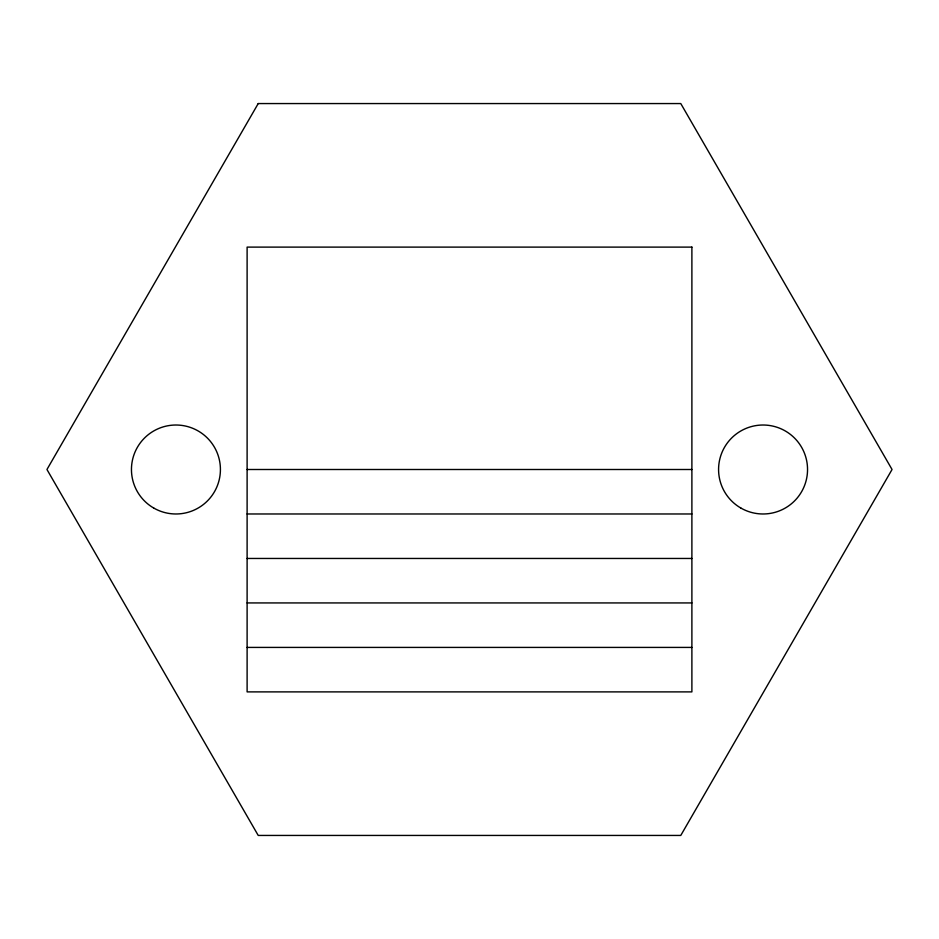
<?xml version="1.0" encoding="UTF-8"?>
<svg xmlns="http://www.w3.org/2000/svg" width="939" height="939" viewBox="0 0 939 939"><rect width="100%" height="100%" fill="white"/><g stroke="black" fill="none" stroke-linecap="round" stroke-linejoin="round"><path stroke-width="1.41" d="M247.11 469.5L691.89 469.5M247.11 513.973L691.89 513.973M247.11 558.459L691.89 558.459M247.11 602.932L691.89 602.932M247.11 647.417L691.89 647.417M258.225 103.56L46.95 469.5L258.225 835.44L680.775 835.44L892.05 469.5L680.775 103.56L258.225 103.56M691.89 247.11L247.11 247.11L247.11 691.89L691.89 691.89L691.89 247.11M153.703 508.022A44.473 44.473 0 0 0 220.419 469.5A44.473 44.473 0 0 0 153.703 430.978A44.473 44.473 0 0 0 153.703 508.022M740.824 508.022A44.473 44.473 0 0 0 807.54 469.5A44.473 44.473 0 0 0 740.824 430.978A44.473 44.473 0 0 0 740.824 508.022"/></g></svg>
